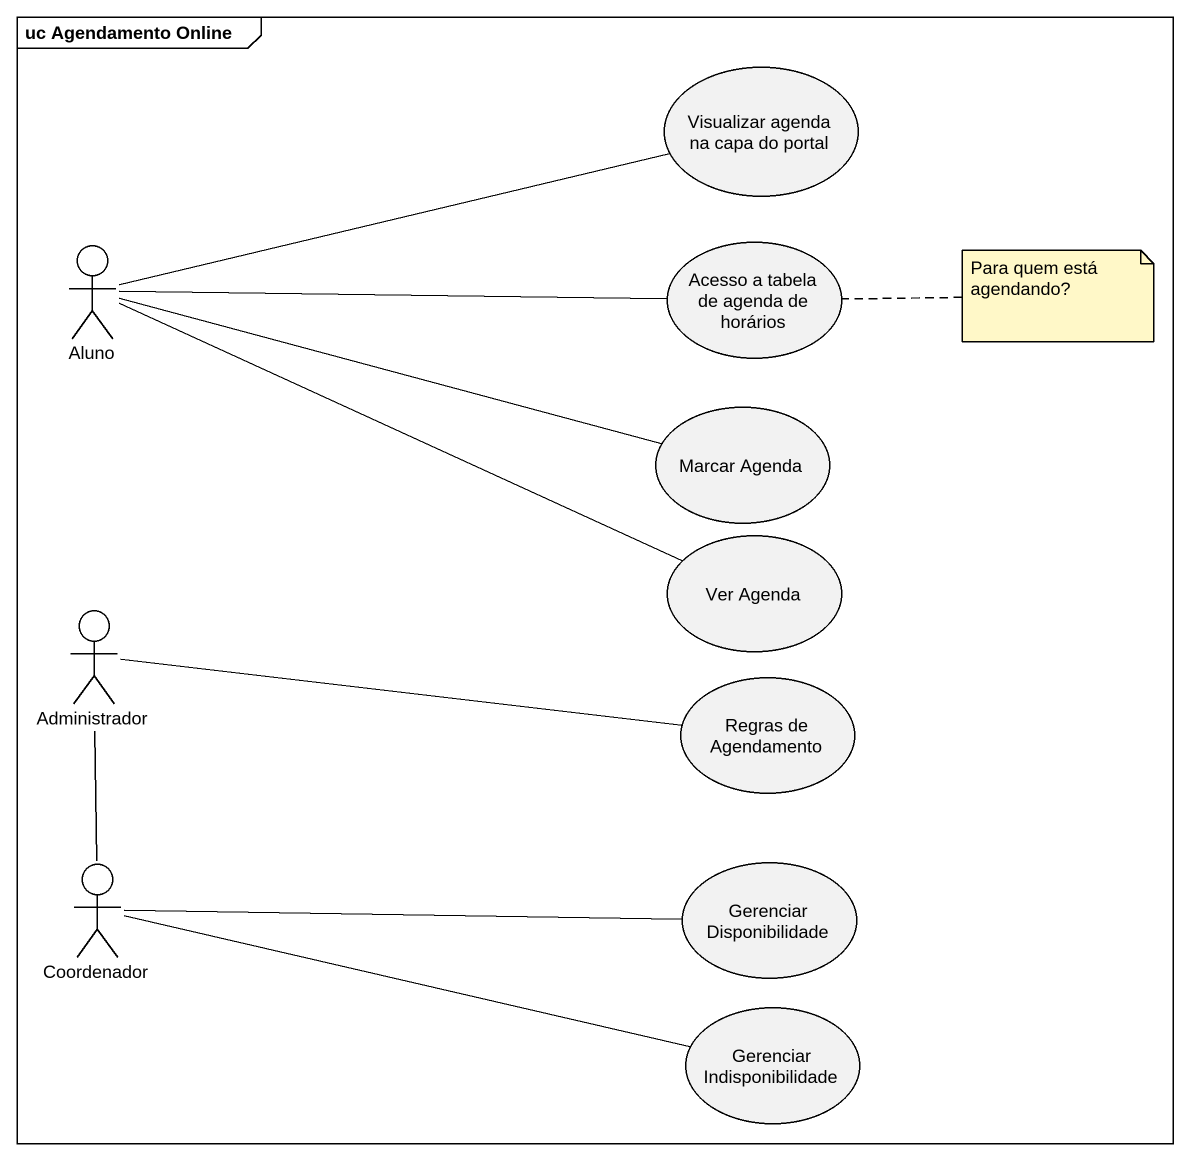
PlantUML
@startuml
mainframe uc Agendamento Online
usecase "Visualizar agenda na capa do portal" as Visualizar_agenda_na_capa
actor Aluno
usecase "Acesso a tabela de agenda de horários" as Acesso_a_tabela_de_agenda
usecase "Marcar Agenda" as Marcar_Agenda
usecase "Ver Agenda" as Ver_Agenda
actor Administrador
usecase "Regras de Agendamento" as Regras_de_Agendamento
actor Coordenador
usecase "Gerenciar Disponibilidade" as Gerenciar_Disponibilidade
usecase "Gerenciar Indisponibilidade" as Gerenciar_Indisponibilidade
Aluno -right- Visualizar_agenda_na_capa
Aluno -right- Acesso_a_tabela_de_agenda
Aluno -right- Marcar_Agenda
Aluno -right- Ver_Agenda
Administrador -right- Regras_de_Agendamento
Administrador -- Coordenador
Coordenador -right- Gerenciar_Disponibilidade
Coordenador -right- Gerenciar_Indisponibilidade
note right of Acesso_a_tabela_de_agenda : Para quem está agendando?
@enduml
